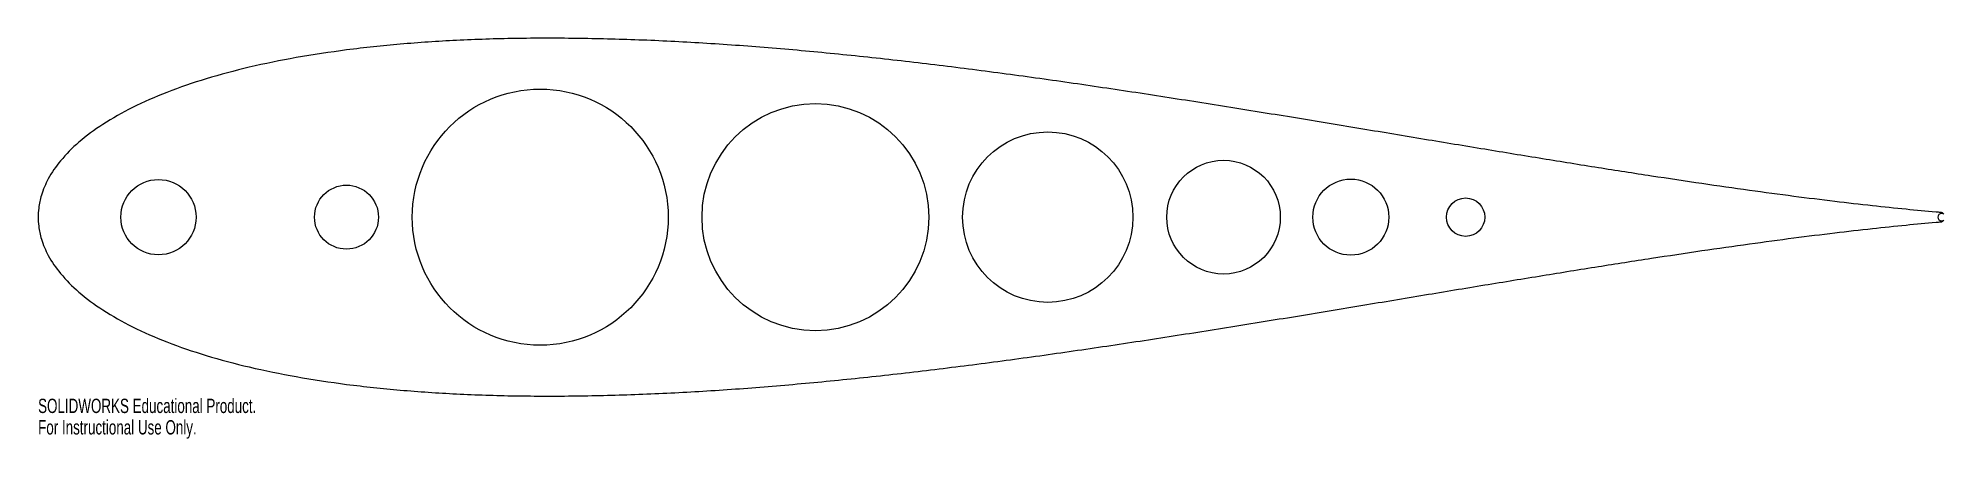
# Model space of a CAD drawing. Header units: inches. Extents: x 0 to 25.3, y -2.9 to 2.4.
import ezdxf

# ---------------------------------------------------------------- set-up
doc = ezdxf.new("R2010")
doc.units = ezdxf.units.IN
doc.header["$MEASUREMENT"] = 0
doc.styles.add('SLDTEXTSTYLE0', font='TXT', dxfattribs={"width": 0.7})

msp = doc.modelspace()

# ---------------------------------------------------------------- linework, layer by layer
at = {"color": 7, "linetype": 'Continuous', "lineweight": 25}
for centre, radius in [((6.676, 0), 1.701), ((10.335, 0), 1.508), ((13.424, 0), 1.132), ((15.761, 0), 0.755), ((1.6, 0), 0.5), ((4.1, 0), 0.425), ((17.453, 0), 0.505), ((18.98, 0), 0.255)]:
    msp.add_circle(centre, radius, dxfattribs=at)
for centre, radius, start, end in [((25.309, 0), 0.05, 53.1301, 306.8699), ((25.291, 0), 0.0625, 39.7918, 85.2462), ((25.291, 0), 0.0625, 274.7538, 320.2082)]:
    msp.add_arc(centre, radius, start, end, dxfattribs=at)
msp.add_open_spline([(25.296, 0.062), (25.275, 0.064), (25.122, 0.077), (24.819, 0.105), (24.371, 0.152), (23.873, 0.209), (23.329, 0.277), (22.74, 0.356), (22.109, 0.446), (21.439, 0.547), (20.733, 0.657), (19.993, 0.776), (19.224, 0.902), (18.427, 1.034), (17.606, 1.171), (16.765, 1.31), (15.907, 1.449), (15.034, 1.587), (14.152, 1.721), (13.262, 1.849), (12.37, 1.968), (11.478, 2.076), (10.59, 2.171), (9.711, 2.251), (8.843, 2.313), (7.992, 2.356), (7.16, 2.377), (6.352, 2.377), (5.573, 2.352), (4.825, 2.302), (4.114, 2.227), (3.444, 2.126), (2.82, 1.999), (2.245, 1.847), (1.725, 1.67), (1.265, 1.47), (0.871, 1.249), (0.549, 1.013), (0.303, 0.768), (0.136, 0.528), (0.044, 0.312), (0.006, 0.138), (-0.002, 0), (0.006, -0.138), (0.044, -0.312), (0.136, -0.528), (0.303, -0.768), (0.549, -1.013), (0.871, -1.249), (1.265, -1.47), (1.725, -1.67), (2.245, -1.847), (2.82, -1.999), (3.444, -2.126), (4.114, -2.227), (4.825, -2.302), (5.573, -2.352), (6.352, -2.377), (7.16, -2.377), (7.992, -2.356), (8.843, -2.313), (9.711, -2.251), (10.59, -2.171), (11.478, -2.076), (12.37, -1.968), (13.262, -1.849), (14.152, -1.721), (15.034, -1.587), (15.907, -1.449), (16.765, -1.31), (17.606, -1.171), (18.427, -1.034), (19.224, -0.902), (19.993, -0.776), (20.733, -0.657), (21.439, -0.547), (22.109, -0.446), (22.74, -0.356), (23.329, -0.277), (23.873, -0.209), (24.371, -0.152), (24.819, -0.105), (25.122, -0.077), (25.275, -0.064), (25.296, -0.062)], degree=3, knots=[0.020157, 0.020157, 0.020157, 0.020157, 0.0212709, 0.0285526, 0.0367807, 0.0459201, 0.0559318, 0.0667729, 0.0783971, 0.0907548, 0.1037932, 0.1174564, 0.1316862, 0.1464217, 0.1616, 0.1771561, 0.1930237, 0.2091348, 0.2254206, 0.2418116, 0.2582376, 0.2746286, 0.2909143, 0.3070252, 0.3228925, 0.3384483, 0.3536262, 0.3683612, 0.3825904, 0.396253, 0.4092904, 0.421647, 0.4332699, 0.4441092, 0.4541186, 0.4632551, 0.4714791, 0.4787553, 0.4850523, 0.490344, 0.4946098, 0.4978332, 0.5, 0.5021668, 0.5053902, 0.509656, 0.5149477, 0.5212447, 0.5285209, 0.5367449, 0.5458814, 0.5558908, 0.5667301, 0.578353, 0.5907096, 0.603747, 0.6174096, 0.6316388, 0.6463738, 0.6615517, 0.6771075, 0.6929748, 0.7090857, 0.7253714, 0.7417624, 0.7581884, 0.7745794, 0.7908652, 0.8069763, 0.8228439, 0.8384, 0.8535783, 0.8683138, 0.8825436, 0.8962068, 0.9092452, 0.9216029, 0.9332271, 0.9440682, 0.9540799, 0.9632193, 0.9714474, 0.9787291, 0.979843, 0.979843, 0.979843, 0.979843], dxfattribs=at)

# ---------------------------------------------------------------- texts
at = {"color": 7, "linetype": 'Continuous', "char_height": 0.1903, "attachment_point": 1, "style": 'SLDTEXTSTYLE0'}
for s, insert in [('SOLIDWORKS Educational Product.', (0, -2.411)), ('For Instructional Use Only.', (0, -2.696))]:
    msp.add_mtext(s, dxfattribs=dict(at, insert=insert))

doc.saveas('drawing.dxf')
